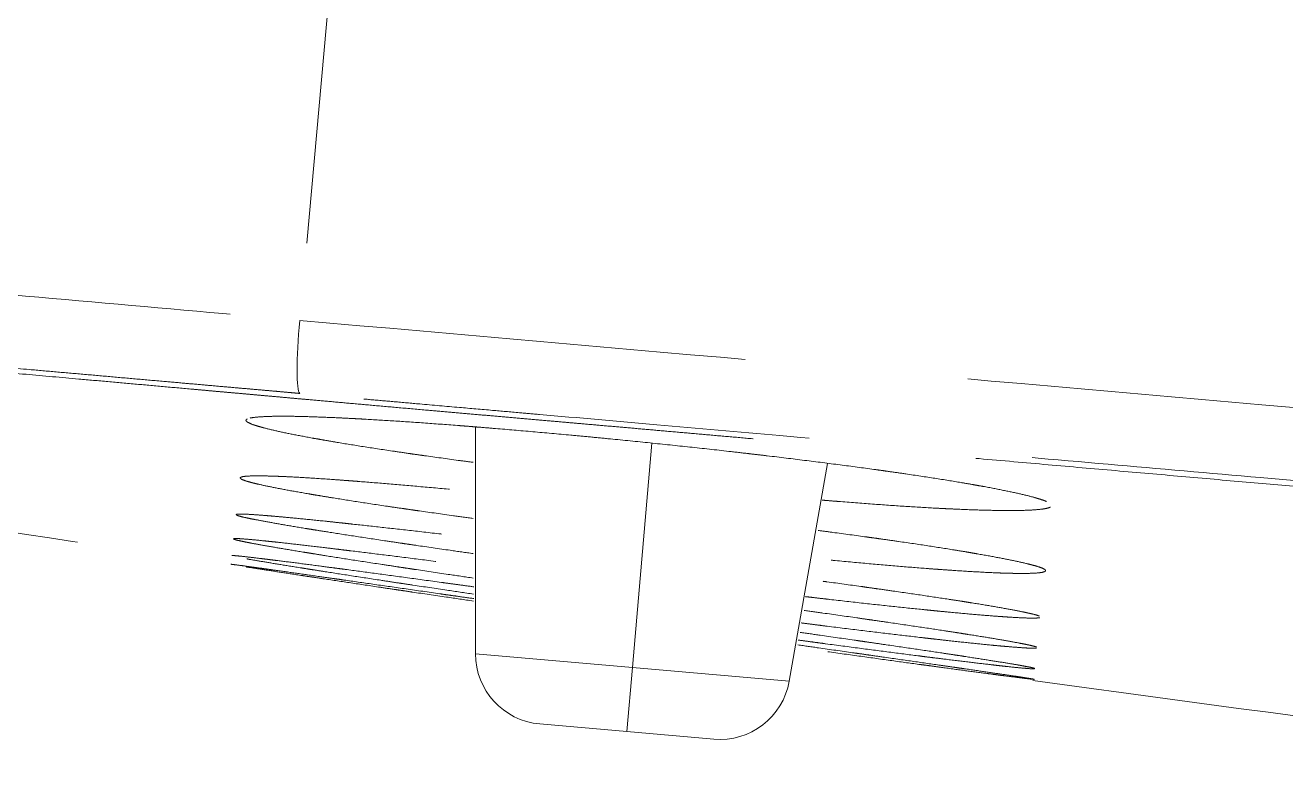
# Model space of a CAD drawing. Header units: millimetres. Extents: x 2433 to 4809, y -10272 to -6912.
# Drawn here: x 3911.95 to 3929.85, y -8256.52 to -8245.92 of the extents above; entities that cross this region are included whole.
import ezdxf

# ---------------------------------------------------------------- set-up
doc = ezdxf.new("R2010")
doc.units = ezdxf.units.MM
doc.linetypes.add('HIDDEN', pattern=[9.525, 6.35, -3.175])
doc.linetypes.add('HIDDEN2', pattern=[4.7625, 3.175, -1.5875])
doc.layers.add('HIDDEN', color=252, linetype='HIDDEN2', lineweight=13)

msp = doc.modelspace()

# ---------------------------------------------------------------- linework, layer by layer
at = {"layer": 'HIDDEN', "linetype": 'HIDDEN', "lineweight": 18, "extrusion": (-1, -2.22045e-16, 0)}
for p, q in [((3916.525, -8242.691), (3915.85, -8250.112)), ((3918.346, -8251.626), (3918.346, -8254.845)), ((3920.574, -8255.04), (3920.852, -8251.854)), ((3922.801, -8255.235), (3923.346, -8252.145)), ((3920.574, -8255.04), (3918.346, -8254.845)), ((3920.494, -8255.95), (3920.574, -8255.04)), ((3920.574, -8255.04), (3922.801, -8255.235)), ((3920.494, -8255.95), (3919.259, -8255.841)), ((3920.494, -8255.95), (3921.729, -8256.058))]:
    msp.add_line(p, q, dxfattribs=at)
at = {"layer": 'HIDDEN', "linetype": 'HIDDEN', "lineweight": 18}
for centre, start, end in [((3919.346, -8254.845), 180, 265), ((3921.817, -8255.061), 265, 350)]:
    msp.add_arc(centre, 1, start, end, dxfattribs=at)
msp.add_ellipse((3915.945, -8250.156), major_axis=(-0.088, -0.996), ratio=0.097981, start_param=4.677582, end_param=6.219671, dxfattribs=at)
for points, knots in [([(4026.015, -8248.854), (4025.937, -8248.846), (4025.781, -8248.83), (4025.547, -8248.806), (4025.315, -8248.783), (4025.084, -8248.759), (4024.854, -8248.736), (4024.625, -8248.713), (4024.398, -8248.69), (4024.172, -8248.668), (4023.947, -8248.645), (4023.723, -8248.623), (4023.5, -8248.601), (4023.279, -8248.579), (4023.059, -8248.557), (4022.84, -8248.536), (4022.6, -8248.512), (4022.34, -8248.487), (4022.061, -8248.46), (4021.785, -8248.433), (4021.513, -8248.407), (4021.245, -8248.382), (4020.98, -8248.357), (4020.719, -8248.332), (4020.461, -8248.308), (4020.208, -8248.285), (4019.957, -8248.262), (4019.711, -8248.239), (4019.468, -8248.217), (4019.236, -8248.196), (4019.011, -8248.176), (4018.788, -8248.156), (4018.556, -8248.135), (4018.313, -8248.114), (4018.061, -8248.092), (4017.799, -8248.069), (4017.551, -8248.047), (4017.319, -8248.027), (4017.106, -8248.008), (4016.894, -8247.99), (4016.682, -8247.971), (4016.47, -8247.953), (4016.259, -8247.934), (4016.047, -8247.916), (4015.877, -8247.901), (4015.747, -8247.89), (4015.655, -8247.882), (4015.557, -8247.874), (4015.454, -8247.865), (4015.346, -8247.855), (4015.232, -8247.845), (4015.114, -8247.835), (4014.99, -8247.824), (4014.861, -8247.813), (4014.727, -8247.801), (4014.587, -8247.789), (4014.443, -8247.776), (4014.293, -8247.763), (4014.048, -8247.741), (4013.712, -8247.712), (4013.286, -8247.674), (4012.863, -8247.637), (4012.115, -8247.57), (4011.046, -8247.476), (4009.664, -8247.352), (4008.305, -8247.231), (4006.968, -8247.111), (4005.78, -8247.004), (4004.737, -8246.91), (4003.839, -8246.829), (4002.96, -8246.749), (4002.1, -8246.672), (4001.259, -8246.596), (4000.438, -8246.522), (3999.635, -8246.45), (3998.61, -8246.357), (3997.378, -8246.246), (3995.953, -8246.117), (3994.591, -8245.995), (3993.293, -8245.877), (3992.024, -8245.763), (3990.782, -8245.651), (3989.564, -8245.541), (3988.401, -8245.436), (3987.294, -8245.336), (3986.241, -8245.241), (3985.255, -8245.152), (3984.33, -8245.068), (3983.461, -8244.99), (3982.627, -8244.914), (3981.682, -8244.829), (3980.636, -8244.735), (3979.5, -8244.633), (3978.563, -8244.548), (3977.807, -8244.481), (3977.217, -8244.428), (3976.643, -8244.376), (3976.085, -8244.327), (3975.539, -8244.278), (3974.892, -8244.22), (3974.146, -8244.154), (3973.293, -8244.079), (3972.444, -8244.004), (3971.593, -8243.93), (3970.742, -8243.855), (3969.988, -8243.79), (3969.327, -8243.732), (3968.759, -8243.683), (3968.018, -8243.619), (3967.088, -8243.539), (3965.952, -8243.442), (3964.964, -8243.358), (3964.134, -8243.287), (3963.477, -8243.231), (3962.796, -8243.173), (3962.089, -8243.113), (3961.066, -8243.027), (3959.686, -8242.91), (3958.302, -8242.793), (3957.204, -8242.699), (3956.429, -8242.634), (3955.624, -8242.566), (3954.787, -8242.495), (3953.92, -8242.421), (3953.022, -8242.345), (3952.092, -8242.267), (3951.05, -8242.178), (3949.885, -8242.08), (3948.586, -8241.97), (3947.223, -8241.854), (3945.797, -8241.733), (3944.407, -8241.615), (3943.054, -8241.501), (3941.745, -8241.39), (3940.383, -8241.274), (3938.969, -8241.154), (3937.813, -8241.056), (3936.929, -8240.981), (3936.333, -8240.93), (3935.731, -8240.879), (3935.124, -8240.827), (3934.511, -8240.775), (3933.892, -8240.722), (3933.268, -8240.669), (3932.639, -8240.615), (3932.005, -8240.56), (3931.365, -8240.505), (3930.663, -8240.445), (3929.895, -8240.378), (3929.056, -8240.305), (3928.199, -8240.231), (3927.506, -8240.17), (3926.984, -8240.125), (3926.641, -8240.095), (3926.302, -8240.065), (3925.967, -8240.035), (3925.694, -8240.011), (3925.483, -8239.993), (3925.334, -8239.979), (3925.191, -8239.967), (3925.052, -8239.955), (3924.918, -8239.943), (3924.789, -8239.932), (3924.666, -8239.921), (3924.547, -8239.91), (3924.434, -8239.9), (3924.325, -8239.891), (3924.222, -8239.882), (3924.124, -8239.874), (3924.031, -8239.866), (3923.91, -8239.855), (3923.761, -8239.842), (3923.579, -8239.827), (3923.395, -8239.811), (3923.209, -8239.796), (3923.02, -8239.78), (3922.828, -8239.765), (3922.635, -8239.749), (3922.439, -8239.733), (3922.266, -8239.72), (3922.117, -8239.708), (3921.993, -8239.698), (3921.872, -8239.688), (3921.751, -8239.679), (3921.633, -8239.67), (3921.516, -8239.66), (3921.401, -8239.651), (3921.288, -8239.643), (3921.176, -8239.634), (3921.066, -8239.625), (3920.957, -8239.617), (3920.851, -8239.608), (3920.746, -8239.6), (3920.642, -8239.592), (3920.448, -8239.577), (3920.162, -8239.555), (3919.784, -8239.526), (3919.406, -8239.497), (3919.028, -8239.468), (3918.65, -8239.44), (3918.273, -8239.412), (3917.895, -8239.384), (3917.517, -8239.356), (3917.266, -8239.337), (3917.14, -8239.328)], [0, 0, 0, 0, 0.002163, 0.004315, 0.006455, 0.008584, 0.010701, 0.012807, 0.014901, 0.016983, 0.019054, 0.021114, 0.023162, 0.025199, 0.027224, 0.029237, 0.031239, 0.033842, 0.036411, 0.038947, 0.041449, 0.043918, 0.046353, 0.048756, 0.051125, 0.053461, 0.055764, 0.058034, 0.060272, 0.062477, 0.064437, 0.066489, 0.068631, 0.070864, 0.073187, 0.0756, 0.078103, 0.080063, 0.082021, 0.083977, 0.085932, 0.087885, 0.089837, 0.091787, 0.093735, 0.09454, 0.095393, 0.096294, 0.097243, 0.09824, 0.099285, 0.100378, 0.101519, 0.102708, 0.103944, 0.105227, 0.106558, 0.107936, 0.109362, 0.113317, 0.117239, 0.121128, 0.124984, 0.137905, 0.15062, 0.163121, 0.175403, 0.187458, 0.195883, 0.204134, 0.212208, 0.220107, 0.227829, 0.235374, 0.242743, 0.249935, 0.263598, 0.27668, 0.289178, 0.301094, 0.31243, 0.324112, 0.335287, 0.345955, 0.356116, 0.365774, 0.374937, 0.383246, 0.391223, 0.398869, 0.406191, 0.417235, 0.427641, 0.437446, 0.443025, 0.448435, 0.453691, 0.458808, 0.463805, 0.468701, 0.476608, 0.484329, 0.492175, 0.499956, 0.507736, 0.515584, 0.520716, 0.525912, 0.531211, 0.541104, 0.551477, 0.562467, 0.568279, 0.574302, 0.580545, 0.587016, 0.593721, 0.608689, 0.624975, 0.631801, 0.638904, 0.646289, 0.653957, 0.66191, 0.67015, 0.678675, 0.687484, 0.698822, 0.71074, 0.723241, 0.736326, 0.749993, 0.761535, 0.773556, 0.786058, 0.79904, 0.812502, 0.817923, 0.823398, 0.828926, 0.834507, 0.840139, 0.845823, 0.851558, 0.857344, 0.863179, 0.869063, 0.874996, 0.882558, 0.890287, 0.898183, 0.906246, 0.909445, 0.912609, 0.915735, 0.918824, 0.921875, 0.923296, 0.92467, 0.925997, 0.927278, 0.928512, 0.929699, 0.930839, 0.931933, 0.932979, 0.933979, 0.934931, 0.935836, 0.936694, 0.937505, 0.939157, 0.94083, 0.942523, 0.944238, 0.945973, 0.94773, 0.949508, 0.951308, 0.953129, 0.954277, 0.955409, 0.956527, 0.957629, 0.958717, 0.959789, 0.960846, 0.961888, 0.962914, 0.963926, 0.964922, 0.965903, 0.966868, 0.967818, 0.968753, 0.972226, 0.975699, 0.979172, 0.982644, 0.986117, 0.989588, 0.99306, 0.99653, 1, 1, 1, 1]), ([(3971.274, -8247.432), (3966.704, -8247.032), (3962.134, -8246.638), (3952.997, -8245.847), (3948.43, -8245.451), (3939.302, -8244.661), (3934.741, -8244.265), (3927.905, -8243.673), (3925.628, -8243.476), (3922.213, -8243.18), (3921.075, -8243.081), (3918.8, -8242.884), (3917.663, -8242.785), (3916.525, -8242.691)], [0, 0, 0, 0, 0.25, 0.25, 0.5, 0.5, 0.75, 0.75, 0.875, 0.875, 0.9375, 0.9375, 1, 1, 1, 1]), ([(3880.071, -8246.998), (3880.161, -8247.004), (3880.434, -8247.025), (3881.124, -8247.082), (3882.099, -8247.163), (3882.943, -8247.235), (3883.886, -8247.316), (3884.407, -8247.36), (3885.545, -8247.458), (3886.78, -8247.565), (3888.207, -8247.689), (3889.346, -8247.788), (3889.738, -8247.822), (3890.342, -8247.874), (3890.649, -8247.901), (3891.014, -8247.933), (3891.198, -8247.949), (3891.291, -8247.957), (3891.337, -8247.961), (3891.361, -8247.963), (3891.372, -8247.964), (3891.378, -8247.964), (3891.381, -8247.965), (3891.383, -8247.965), (3891.383, -8247.965), (3891.384, -8247.965), (3891.384, -8247.965), (3892.322, -8248.046), (3893.291, -8248.131), (3895.275, -8248.304), (3896.29, -8248.393), (3898.346, -8248.572), (3899.387, -8248.664), (3900.959, -8248.801), (3901.485, -8248.847), (3902.537, -8248.94), (3903.064, -8248.986), (3904.644, -8249.125), (3905.697, -8249.217), (3907.79, -8249.401), (3908.829, -8249.493), (3910.885, -8249.674), (3911.901, -8249.763), (3913.901, -8249.94), (3914.886, -8250.027), (3915.85, -8250.112)], [0, 0, 0, 0, 0.0625, 0.125, 0.1875, 0.25, 0.25, 0.3125, 0.3125, 0.375, 0.4375, 0.4375, 0.46875, 0.46875, 0.484375, 0.492188, 0.496094, 0.498047, 0.499023, 0.499512, 0.499756, 0.499878, 0.499939, 0.499969, 0.499985, 0.499985, 0.5, 0.5, 0.5625, 0.5625, 0.625, 0.625, 0.6875, 0.6875, 0.71875, 0.71875, 0.75, 0.75, 0.8125, 0.8125, 0.875, 0.875, 0.9375, 0.9375, 1, 1, 1, 1]), ([(3915.851, -8251.149), (3915.822, -8251.147), (3915.756, -8251.141), (3915.646, -8251.131), (3915.511, -8251.119), (3915.354, -8251.105), (3915.172, -8251.089), (3914.967, -8251.071), (3914.738, -8251.051), (3914.486, -8251.029), (3914.211, -8251.004), (3913.892, -8250.976), (3913.537, -8250.945), (3913.155, -8250.911), (3912.773, -8250.877), (3912.392, -8250.844), (3911.918, -8250.802), (3911.342, -8250.751), (3910.654, -8250.69), (3909.937, -8250.627), (3908.732, -8250.521), (3907.058, -8250.374), (3904.955, -8250.189), (3903.126, -8250.028), (3901.524, -8249.888), (3900.101, -8249.763), (3898.603, -8249.632), (3896.926, -8249.486), (3895.184, -8249.334), (3893.48, -8249.185), (3891.703, -8249.03), (3889.723, -8248.858), (3888.083, -8248.716), (3886.949, -8248.618), (3886.357, -8248.566), (3885.874, -8248.525), (3885.454, -8248.488), (3885.059, -8248.454), (3884.68, -8248.422), (3884.209, -8248.381), (3883.66, -8248.334), (3883.062, -8248.284), (3882.515, -8248.237), (3882.17, -8248.209), (3881.979, -8248.193), (3881.916, -8248.187), (3881.854, -8248.182), (3881.795, -8248.177), (3881.738, -8248.173), (3881.682, -8248.168), (3881.628, -8248.164), (3881.577, -8248.159), (3881.527, -8248.155), (3881.478, -8248.151), (3881.432, -8248.148), (3881.387, -8248.144), (3881.344, -8248.141), (3881.303, -8248.137), (3881.263, -8248.134), (3881.225, -8248.131), (3881.189, -8248.128), (3881.155, -8248.125), (3881.122, -8248.123), (3881.09, -8248.12), (3881.06, -8248.118), (3881.032, -8248.116), (3881.005, -8248.114), (3880.98, -8248.112), (3880.956, -8248.11), (3880.934, -8248.109), (3880.913, -8248.107), (3880.9, -8248.106), (3880.894, -8248.106)], [0, 0, 0, 0, 0.001614, 0.00367, 0.006167, 0.009107, 0.012488, 0.016311, 0.020577, 0.025284, 0.030434, 0.036027, 0.043191, 0.05036, 0.057533, 0.06471, 0.071892, 0.084353, 0.097416, 0.11108, 0.125346, 0.166756, 0.208317, 0.250031, 0.277722, 0.307818, 0.340322, 0.375231, 0.420225, 0.461811, 0.499995, 0.557019, 0.625101, 0.649907, 0.670653, 0.68734, 0.703009, 0.71867, 0.734324, 0.749969, 0.779854, 0.810657, 0.84238, 0.875027, 0.879814, 0.884576, 0.889315, 0.89403, 0.898721, 0.903388, 0.908032, 0.912651, 0.917246, 0.921817, 0.926364, 0.930888, 0.935387, 0.939862, 0.944313, 0.948741, 0.953144, 0.957523, 0.961879, 0.96621, 0.970518, 0.974801, 0.979061, 0.983297, 0.987508, 0.991696, 0.99586, 1, 1, 1, 1]), ([(3882.106, -8248.309), (3882.109, -8248.309), (3882.115, -8248.309), (3882.123, -8248.309), (3882.133, -8248.31), (3882.142, -8248.31), (3882.152, -8248.311), (3882.161, -8248.311), (3882.172, -8248.312), (3882.182, -8248.313), (3882.193, -8248.313), (3882.204, -8248.314), (3882.215, -8248.314), (3882.226, -8248.315), (3882.238, -8248.316), (3882.25, -8248.317), (3882.262, -8248.317), (3882.275, -8248.318), (3882.288, -8248.319), (3882.301, -8248.32), (3882.314, -8248.321), (3882.328, -8248.321), (3882.342, -8248.322), (3882.356, -8248.323), (3882.37, -8248.324), (3882.385, -8248.325), (3882.4, -8248.326), (3882.415, -8248.327), (3882.43, -8248.328), (3882.446, -8248.329), (3882.462, -8248.33), (3882.478, -8248.332), (3882.495, -8248.333), (3882.511, -8248.334), (3882.528, -8248.335), (3882.545, -8248.336), (3882.563, -8248.337), (3882.581, -8248.339), (3882.599, -8248.34), (3882.617, -8248.341), (3882.635, -8248.343), (3882.654, -8248.344), (3882.673, -8248.345), (3882.692, -8248.347), (3882.712, -8248.348), (3882.732, -8248.35), (3882.752, -8248.351), (3882.772, -8248.353), (3882.792, -8248.354), (3882.813, -8248.356), (3882.834, -8248.357), (3882.855, -8248.359), (3882.877, -8248.36), (3882.899, -8248.362), (3882.921, -8248.364), (3882.943, -8248.365), (3882.966, -8248.367), (3882.988, -8248.369), (3883.011, -8248.371), (3883.035, -8248.372), (3883.058, -8248.374), (3883.082, -8248.376), (3883.106, -8248.378), (3883.13, -8248.38), (3883.155, -8248.382), (3883.179, -8248.383), (3883.204, -8248.385), (3883.229, -8248.387), (3883.255, -8248.389), (3883.281, -8248.391), (3883.307, -8248.393), (3883.333, -8248.395), (3883.359, -8248.397), (3883.386, -8248.4), (3883.413, -8248.402), (3883.44, -8248.404), (3883.467, -8248.406), (3883.495, -8248.408), (3883.523, -8248.41), (3883.551, -8248.413), (3883.579, -8248.415), (3883.608, -8248.417), (3883.637, -8248.419), (3883.666, -8248.422), (3883.695, -8248.424), (3883.725, -8248.426), (3883.755, -8248.429), (3883.785, -8248.431), (3883.815, -8248.434), (3883.846, -8248.436), (3883.876, -8248.438), (3883.907, -8248.441), (3883.939, -8248.443), (3883.97, -8248.446), (3884.002, -8248.449), (3884.034, -8248.451), (3884.066, -8248.454), (3884.098, -8248.456), (3884.131, -8248.459), (3884.164, -8248.462), (3884.197, -8248.464), (3884.23, -8248.467), (3884.264, -8248.47), (3884.298, -8248.473), (3884.332, -8248.475), (3884.366, -8248.478), (3884.4, -8248.481), (3884.435, -8248.484), (3884.47, -8248.487), (3884.505, -8248.489), (3884.541, -8248.492), (3884.576, -8248.495), (3884.612, -8248.498), (3884.649, -8248.501), (3884.685, -8248.504), (3884.721, -8248.507), (3884.758, -8248.51), (3884.795, -8248.513), (3884.833, -8248.516), (3884.87, -8248.519), (3884.908, -8248.523), (3884.946, -8248.526), (3884.984, -8248.529), (3885.022, -8248.532), (3885.061, -8248.535), (3885.1, -8248.538), (3885.139, -8248.542), (3885.178, -8248.545), (3885.218, -8248.548), (3885.258, -8248.551), (3885.298, -8248.555), (3885.338, -8248.558), (3885.378, -8248.562), (3885.574, -8248.578), (3885.946, -8248.609), (3886.53, -8248.658), (3887.175, -8248.713), (3887.884, -8248.773), (3888.554, -8248.83), (3889.153, -8248.881), (3889.649, -8248.924), (3890.137, -8248.965), (3890.807, -8249.023), (3891.686, -8249.099), (3892.802, -8249.195), (3893.964, -8249.296), (3895.178, -8249.401), (3896.455, -8249.512), (3897.797, -8249.629), (3899.157, -8249.748), (3900.551, -8249.87), (3901.959, -8249.994), (3903.93, -8250.167), (3906.438, -8250.388), (3908.79, -8250.596), (3910.366, -8250.736), (3911.174, -8250.808), (3911.953, -8250.877), (3912.602, -8250.935), (3913.126, -8250.982), (3913.532, -8251.018), (3913.933, -8251.054), (3914.245, -8251.082), (3914.472, -8251.102), (3914.618, -8251.116), (3914.769, -8251.129), (3914.925, -8251.143), (3915.086, -8251.157), (3915.252, -8251.172), (3915.423, -8251.188), (3915.598, -8251.203), (3915.779, -8251.22), (3915.901, -8251.231), (3915.963, -8251.236)], [0, 0, 0, 0, 0.001925, 0.00385, 0.005774, 0.007698, 0.009621, 0.011544, 0.013466, 0.015387, 0.017309, 0.019229, 0.021149, 0.023069, 0.024988, 0.026907, 0.028825, 0.030743, 0.03266, 0.034576, 0.036493, 0.038408, 0.040324, 0.042238, 0.044152, 0.046066, 0.047979, 0.049892, 0.051804, 0.053716, 0.055628, 0.057538, 0.059449, 0.061359, 0.063268, 0.065177, 0.067085, 0.068993, 0.070901, 0.072808, 0.074714, 0.07662, 0.078526, 0.080431, 0.082336, 0.08424, 0.086144, 0.088047, 0.08995, 0.091852, 0.093754, 0.095655, 0.097556, 0.099456, 0.101356, 0.103256, 0.105155, 0.107053, 0.108951, 0.110849, 0.112746, 0.114642, 0.116539, 0.118434, 0.12033, 0.122224, 0.124119, 0.126013, 0.127906, 0.129799, 0.131691, 0.133583, 0.135475, 0.137366, 0.139257, 0.141147, 0.143037, 0.144926, 0.146815, 0.148703, 0.150591, 0.152479, 0.154366, 0.156252, 0.158139, 0.160024, 0.16191, 0.163794, 0.165679, 0.167563, 0.169446, 0.171329, 0.173212, 0.175094, 0.176976, 0.178858, 0.180739, 0.182619, 0.184499, 0.186379, 0.188258, 0.190137, 0.192015, 0.193893, 0.195771, 0.197648, 0.199525, 0.201401, 0.203277, 0.205152, 0.207027, 0.208902, 0.210776, 0.21265, 0.214523, 0.216396, 0.218269, 0.220141, 0.222013, 0.223884, 0.225755, 0.227625, 0.229496, 0.231365, 0.233235, 0.235104, 0.236972, 0.23884, 0.240708, 0.242575, 0.244442, 0.246309, 0.248175, 0.250041, 0.273303, 0.297453, 0.322491, 0.34842, 0.375242, 0.391867, 0.407779, 0.422977, 0.437462, 0.468812, 0.500015, 0.530634, 0.561693, 0.593196, 0.625148, 0.657591, 0.687383, 0.719116, 0.750008, 0.813906, 0.875033, 0.891533, 0.907411, 0.922664, 0.937294, 0.945305, 0.953187, 0.960939, 0.968561, 0.97128, 0.974094, 0.977002, 0.980005, 0.983101, 0.986293, 0.989578, 0.992958, 0.996432, 1, 1, 1, 1]), ([(3915.85, -8250.112), (3918.125, -8250.314), (3920.401, -8250.512), (3924.956, -8250.911), (3927.234, -8251.11), (3934.071, -8251.71), (3938.633, -8252.11), (3952.332, -8253.311), (3961.475, -8254.113), (3970.619, -8254.913)], [0, 0, 0, 0, 0.125, 0.125, 0.25, 0.25, 0.5, 0.5, 1, 1, 1, 1]), ([(3970.53, -8255.942), (3970.513, -8255.94), (3970.479, -8255.937), (3970.429, -8255.933), (3970.379, -8255.929), (3970.329, -8255.924), (3970.279, -8255.92), (3970.229, -8255.915), (3970.178, -8255.911), (3970.126, -8255.906), (3970.073, -8255.902), (3970.018, -8255.897), (3969.962, -8255.892), (3969.904, -8255.887), (3969.84, -8255.881), (3969.77, -8255.875), (3969.692, -8255.868), (3969.611, -8255.861), (3969.526, -8255.854), (3969.437, -8255.846), (3969.344, -8255.838), (3969.247, -8255.829), (3969.146, -8255.821), (3969.04, -8255.811), (3968.931, -8255.802), (3968.767, -8255.787), (3968.537, -8255.767), (3968.232, -8255.741), (3967.89, -8255.711), (3967.511, -8255.677), (3967.164, -8255.647), (3966.858, -8255.62), (3966.599, -8255.597), (3966.322, -8255.573), (3966.028, -8255.547), (3965.717, -8255.52), (3965.331, -8255.486), (3964.858, -8255.445), (3964.288, -8255.395), (3963.558, -8255.331), (3962.639, -8255.25), (3961.498, -8255.15), (3960.344, -8255.049), (3959.19, -8254.948), (3958.049, -8254.848), (3956.592, -8254.72), (3954.756, -8254.559), (3952.474, -8254.359), (3950.345, -8254.173), (3948.426, -8254.004), (3946.776, -8253.86), (3945.006, -8253.705), (3942.466, -8253.482), (3938.999, -8253.178), (3934.443, -8252.779), (3930.488, -8252.432), (3927.293, -8252.152), (3925.018, -8251.953), (3922.881, -8251.766), (3920.948, -8251.596), (3919.716, -8251.488), (3918.939, -8251.42), (3918.559, -8251.387), (3918.087, -8251.346), (3917.622, -8251.305), (3917.203, -8251.268), (3916.873, -8251.239), (3916.574, -8251.213), (3916.305, -8251.189), (3916.068, -8251.168), (3915.92, -8251.155), (3915.851, -8251.149)], [0, 0, 0, 0, 0.00093, 0.001846, 0.002755, 0.003662, 0.004571, 0.005489, 0.006419, 0.007367, 0.008336, 0.00933, 0.010354, 0.01141, 0.012501, 0.01386, 0.015278, 0.016761, 0.018312, 0.019934, 0.02163, 0.023401, 0.025249, 0.027174, 0.029176, 0.031253, 0.03616, 0.041729, 0.047976, 0.054905, 0.062506, 0.066938, 0.071679, 0.076731, 0.082096, 0.087772, 0.093759, 0.103254, 0.113671, 0.125011, 0.143197, 0.164032, 0.187516, 0.206429, 0.227264, 0.25002, 0.286248, 0.327918, 0.375029, 0.402973, 0.433122, 0.465478, 0.500039, 0.572373, 0.6557, 0.750021, 0.78956, 0.83122, 0.875001, 0.907035, 0.937497, 0.942783, 0.949752, 0.958407, 0.968747, 0.975374, 0.981433, 0.986926, 0.991851, 0.996209, 1, 1, 1, 1]), ([(3915.963, -8251.236), (3916.057, -8251.245), (3916.253, -8251.262), (3916.563, -8251.29), (3916.903, -8251.32), (3917.273, -8251.353), (3917.624, -8251.384), (3917.947, -8251.412), (3918.23, -8251.437), (3918.514, -8251.462), (3918.797, -8251.487), (3919.08, -8251.512), (3919.346, -8251.535), (3919.6, -8251.557), (3919.846, -8251.579), (3920.109, -8251.602), (3920.387, -8251.626), (3920.681, -8251.652), (3920.99, -8251.679), (3921.315, -8251.708), (3921.656, -8251.738), (3922.012, -8251.769), (3922.383, -8251.802), (3922.981, -8251.854), (3923.793, -8251.926), (3924.808, -8252.015), (3925.801, -8252.102), (3926.774, -8252.188), (3927.726, -8252.271), (3928.657, -8252.353), (3930.15, -8252.484), (3932.165, -8252.661), (3934.658, -8252.88), (3937.005, -8253.087), (3939.204, -8253.28), (3941.256, -8253.46), (3943.202, -8253.631), (3945.052, -8253.794), (3946.817, -8253.949), (3948.465, -8254.093), (3949.902, -8254.22), (3951.15, -8254.329), (3952.231, -8254.424), (3953.259, -8254.515), (3954.234, -8254.601), (3955.157, -8254.682), (3956.027, -8254.758), (3957.002, -8254.844), (3958.067, -8254.937), (3959.205, -8255.037), (3960.19, -8255.124), (3961.04, -8255.198), (3961.771, -8255.263), (3962.454, -8255.323), (3963.089, -8255.379), (3963.798, -8255.441), (3964.563, -8255.508), (3965.34, -8255.576), (3966.006, -8255.635), (3966.575, -8255.685), (3967.18, -8255.738), (3967.807, -8255.793), (3968.384, -8255.844), (3968.831, -8255.883), (3969.172, -8255.913), (3969.438, -8255.936), (3969.633, -8255.953), (3969.766, -8255.965), (3969.895, -8255.976), (3970.022, -8255.987), (3970.147, -8255.998), (3970.272, -8256.009), (3970.398, -8256.02), (3970.481, -8256.028), (3970.524, -8256.031)], [0, 0, 0, 0, 0.005151, 0.010852, 0.017103, 0.023903, 0.031252, 0.036466, 0.041678, 0.046888, 0.052095, 0.0573, 0.062502, 0.066749, 0.071284, 0.076106, 0.081216, 0.086613, 0.092297, 0.098266, 0.104522, 0.111063, 0.117889, 0.125, 0.144009, 0.162634, 0.180874, 0.198731, 0.216202, 0.23329, 0.249993, 0.298424, 0.344152, 0.387173, 0.427485, 0.465089, 0.499991, 0.53446, 0.566783, 0.596959, 0.624989, 0.645739, 0.665527, 0.68435, 0.702208, 0.719099, 0.735026, 0.749991, 0.772645, 0.793478, 0.812492, 0.826748, 0.840128, 0.852628, 0.864248, 0.874994, 0.891527, 0.906245, 0.91767, 0.928083, 0.937496, 0.950865, 0.962498, 0.969176, 0.9754, 0.981249, 0.983738, 0.986155, 0.988515, 0.990832, 0.993122, 0.995402, 0.997689, 1, 1, 1, 1]), ([(3918.312, -8252.127), (3918.241, -8252.118), (3918.171, -8252.109), (3917.938, -8252.077), (3917.777, -8252.055), (3917.582, -8252.028), (3917.543, -8252.022), (3917.466, -8252.011), (3917.428, -8252.006), (3917.314, -8251.989), (3917.24, -8251.978), (3917.023, -8251.946), (3916.885, -8251.925), (3916.623, -8251.884), (3916.498, -8251.864), (3916.322, -8251.834), (3916.265, -8251.824), (3916.182, -8251.81), (3916.154, -8251.805), (3916.1, -8251.795), (3916.074, -8251.791), (3915.944, -8251.767), (3915.849, -8251.749), (3915.675, -8251.715), (3915.595, -8251.698), (3915.453, -8251.666), (3915.39, -8251.651), (3915.322, -8251.633), (3915.309, -8251.629), (3915.284, -8251.622), (3915.272, -8251.619), (3915.237, -8251.609), (3915.217, -8251.602), (3915.162, -8251.583), (3915.134, -8251.571), (3915.097, -8251.55), (3915.088, -8251.54), (3915.088, -8251.527), (3915.09, -8251.522), (3915.098, -8251.516), (3915.101, -8251.515), (3915.105, -8251.512), (3915.105, -8251.512), (3915.106, -8251.512)], [0, 0, 0, 0, 0.034548, 0.034548, 0.116512, 0.116512, 0.137002, 0.137002, 0.157493, 0.157493, 0.198475, 0.198475, 0.280439, 0.280439, 0.362403, 0.362403, 0.403385, 0.403385, 0.423876, 0.423876, 0.444367, 0.444367, 0.52633, 0.52633, 0.608294, 0.608294, 0.690258, 0.690258, 0.710749, 0.710749, 0.73124, 0.73124, 0.772222, 0.772222, 0.854186, 0.854186, 0.936149, 0.936149, 0.977131, 0.977131, 0.997622, 0.997622, 1, 1, 1, 1]), ([(3915.145, -8251.499), (3915.161, -8251.496), (3915.18, -8251.493), (3915.239, -8251.485), (3915.285, -8251.482), (3915.395, -8251.476), (3915.458, -8251.474), (3915.549, -8251.474), (3915.568, -8251.474), (3915.606, -8251.473), (3915.665, -8251.474), (3915.728, -8251.474), (3915.86, -8251.476), (3915.956, -8251.479), (3916.163, -8251.486), (3916.273, -8251.49), (3916.451, -8251.498), (3916.513, -8251.501), (3916.608, -8251.506), (3916.64, -8251.508), (3916.705, -8251.511), (3916.87, -8251.52), (3917.044, -8251.531), (3917.333, -8251.549), (3917.633, -8251.57), (3917.956, -8251.594), (3918.164, -8251.61), (3918.206, -8251.613), (3918.29, -8251.62), (3918.417, -8251.63), (3918.546, -8251.641), (3918.805, -8251.662), (3918.981, -8251.677), (3919.338, -8251.709), (3919.519, -8251.725), (3919.795, -8251.751), (3919.888, -8251.759), (3920.075, -8251.777), (3920.168, -8251.786), (3920.45, -8251.814), (3920.638, -8251.832), (3920.827, -8251.852)], [0, 0, 0, 0, 0.040504, 0.040504, 0.10904, 0.10904, 0.177575, 0.177575, 0.194709, 0.194709, 0.211843, 0.246111, 0.246111, 0.314646, 0.314646, 0.383181, 0.383181, 0.417449, 0.417449, 0.434583, 0.434583, 0.451717, 0.520252, 0.520252, 0.588788, 0.657323, 0.657323, 0.674457, 0.674457, 0.691591, 0.725858, 0.725858, 0.794394, 0.794394, 0.862929, 0.862929, 0.897197, 0.897197, 0.931465, 0.931465, 1, 1, 1, 1]), ([(3920.827, -8251.852), (3921.016, -8251.871), (3921.204, -8251.891), (3921.576, -8251.931), (3921.761, -8251.951), (3922.035, -8251.982), (3922.127, -8251.993), (3922.263, -8252.009), (3922.309, -8252.014), (3922.399, -8252.024), (3922.445, -8252.03), (3922.67, -8252.056), (3922.846, -8252.078), (3923.191, -8252.121), (3923.359, -8252.142), (3923.687, -8252.185), (3923.848, -8252.206), (3924.043, -8252.233), (3924.082, -8252.239), (3924.159, -8252.249), (3924.197, -8252.255), (3924.31, -8252.271), (3924.384, -8252.281), (3924.601, -8252.313), (3924.739, -8252.334), (3925, -8252.375), (3925.125, -8252.395), (3925.301, -8252.425), (3925.358, -8252.434), (3925.441, -8252.449), (3925.468, -8252.454), (3925.522, -8252.464), (3925.548, -8252.468), (3925.678, -8252.492), (3925.773, -8252.511), (3925.947, -8252.546), (3926.026, -8252.563), (3926.168, -8252.596), (3926.231, -8252.612), (3926.299, -8252.631), (3926.312, -8252.635), (3926.337, -8252.643), (3926.373, -8252.654), (3926.404, -8252.664), (3926.434, -8252.675), (3926.445, -8252.68), (3926.455, -8252.684)], [0, 0, 0, 0, 0.069776, 0.069776, 0.139553, 0.139553, 0.174441, 0.174441, 0.191885, 0.191885, 0.209329, 0.209329, 0.279105, 0.279105, 0.348882, 0.348882, 0.418658, 0.418658, 0.436102, 0.436102, 0.453546, 0.453546, 0.488434, 0.488434, 0.558211, 0.558211, 0.627987, 0.627987, 0.662875, 0.662875, 0.680319, 0.680319, 0.697763, 0.697763, 0.76754, 0.76754, 0.837316, 0.837316, 0.907093, 0.907093, 0.924537, 0.924537, 0.941981, 0.976869, 0.976869, 1, 1, 1, 1]), ([(3906.422, -8252.283), (3907.509, -8252.456), (3910.338, -8252.902), (3913.168, -8253.335), (3914.911, -8253.596)], [0, 0, 0, 0, 0.384475, 1, 1, 1, 1]), ([(3918.314, -8252.924), (3918.219, -8252.911), (3918.125, -8252.898), (3917.868, -8252.862), (3917.707, -8252.84), (3917.512, -8252.812), (3917.473, -8252.807), (3917.396, -8252.795), (3917.358, -8252.79), (3917.244, -8252.773), (3917.17, -8252.763), (3916.952, -8252.73), (3916.814, -8252.71), (3916.551, -8252.669), (3916.427, -8252.649), (3916.25, -8252.621), (3916.192, -8252.611), (3916.109, -8252.597), (3916.082, -8252.593), (3916.028, -8252.584), (3916.001, -8252.579), (3915.871, -8252.557), (3915.775, -8252.54), (3915.6, -8252.508), (3915.52, -8252.492), (3915.377, -8252.463), (3915.314, -8252.45), (3915.245, -8252.434), (3915.232, -8252.431), (3915.206, -8252.425), (3915.194, -8252.422), (3915.16, -8252.413), (3915.139, -8252.407), (3915.083, -8252.391), (3915.055, -8252.381), (3915.017, -8252.364), (3915.007, -8252.356), (3915.006, -8252.346), (3915.009, -8252.343), (3915.016, -8252.339), (3915.018, -8252.338), (3915.025, -8252.335), (3915.03, -8252.334), (3915.053, -8252.328), (3915.081, -8252.325), (3915.154, -8252.321), (3915.2, -8252.32), (3915.309, -8252.32), (3915.372, -8252.321), (3915.461, -8252.323), (3915.48, -8252.324), (3915.518, -8252.325), (3915.577, -8252.328), (3915.64, -8252.33), (3915.771, -8252.337), (3915.866, -8252.342), (3916.072, -8252.354), (3916.182, -8252.362), (3916.36, -8252.374), (3916.421, -8252.379), (3916.515, -8252.386), (3916.548, -8252.388), (3916.612, -8252.393), (3916.776, -8252.406), (3916.95, -8252.42), (3917.238, -8252.444), (3917.538, -8252.47), (3917.859, -8252.499), (3918.038, -8252.516), (3918.05, -8252.517), (3918.062, -8252.518)], [0, 0, 0, 0, 0.024852, 0.024852, 0.069033, 0.069033, 0.080079, 0.080079, 0.091124, 0.091124, 0.113215, 0.113215, 0.157396, 0.157396, 0.201577, 0.201577, 0.223668, 0.223668, 0.234713, 0.234713, 0.245759, 0.245759, 0.28994, 0.28994, 0.334121, 0.334121, 0.378303, 0.378303, 0.389348, 0.389348, 0.400393, 0.400393, 0.422484, 0.422484, 0.466665, 0.466665, 0.510847, 0.510847, 0.532937, 0.532937, 0.543983, 0.543983, 0.555028, 0.555028, 0.599209, 0.599209, 0.64339, 0.64339, 0.687572, 0.687572, 0.698617, 0.698617, 0.709662, 0.731753, 0.731753, 0.775934, 0.775934, 0.820116, 0.820116, 0.842206, 0.842206, 0.853252, 0.853252, 0.864297, 0.908478, 0.908478, 0.95266, 0.996841, 0.996841, 1, 1, 1, 1]), ([(3926.514, -8252.762), (3926.514, -8252.762), (3926.514, -8252.762), (3926.51, -8252.764), (3926.506, -8252.766), (3926.481, -8252.776), (3926.453, -8252.783), (3926.378, -8252.794), (3926.332, -8252.799), (3926.222, -8252.806), (3926.159, -8252.809), (3926.068, -8252.811), (3926.049, -8252.811), (3926.011, -8252.812), (3925.952, -8252.812), (3925.889, -8252.812), (3925.757, -8252.811), (3925.662, -8252.809), (3925.455, -8252.804), (3925.345, -8252.8), (3925.167, -8252.792), (3925.106, -8252.789), (3925.011, -8252.785), (3924.979, -8252.783), (3924.914, -8252.78), (3924.881, -8252.778), (3924.715, -8252.769), (3924.577, -8252.761), (3924.288, -8252.742), (3924.138, -8252.731), (3923.827, -8252.709), (3923.666, -8252.696), (3923.458, -8252.68), (3923.416, -8252.676), (3923.339, -8252.67), (3923.304, -8252.667), (3923.269, -8252.664)], [0, 0, 0, 0, 0.001306, 0.001306, 0.024625, 0.024625, 0.1179, 0.1179, 0.211175, 0.211175, 0.30445, 0.30445, 0.327768, 0.327768, 0.351087, 0.397724, 0.397724, 0.490999, 0.490999, 0.584274, 0.584274, 0.630911, 0.630911, 0.65423, 0.65423, 0.677549, 0.677549, 0.770824, 0.770824, 0.864099, 0.864099, 0.957373, 0.957373, 0.980692, 0.980692, 1, 1, 1, 1]), ([(3918.315, -8253.423), (3918.205, -8253.408), (3918.096, -8253.392), (3917.825, -8253.353), (3917.664, -8253.33), (3917.469, -8253.301), (3917.43, -8253.296), (3917.352, -8253.284), (3917.314, -8253.279), (3917.2, -8253.262), (3917.126, -8253.251), (3916.908, -8253.218), (3916.769, -8253.197), (3916.506, -8253.157), (3916.381, -8253.137), (3916.203, -8253.109), (3916.146, -8253.1), (3916.062, -8253.087), (3916.035, -8253.082), (3915.98, -8253.073), (3915.954, -8253.069), (3915.823, -8253.048), (3915.726, -8253.032), (3915.55, -8253.002), (3915.47, -8252.987), (3915.326, -8252.961), (3915.262, -8252.949), (3915.192, -8252.935), (3915.179, -8252.933), (3915.153, -8252.928), (3915.141, -8252.925), (3915.105, -8252.918), (3915.084, -8252.913), (3915.027, -8252.9), (3914.999, -8252.892), (3914.959, -8252.88), (3914.949, -8252.875), (3914.947, -8252.869), (3914.949, -8252.867), (3914.956, -8252.865), (3914.958, -8252.865), (3914.965, -8252.864), (3914.969, -8252.863), (3914.992, -8252.862), (3915.019, -8252.861), (3915.091, -8252.864), (3915.136, -8252.866), (3915.243, -8252.873), (3915.306, -8252.878), (3915.395, -8252.885), (3915.413, -8252.886), (3915.451, -8252.89), (3915.509, -8252.895), (3915.572, -8252.9), (3915.702, -8252.912), (3915.797, -8252.921), (3916.001, -8252.942), (3916.111, -8252.953), (3916.288, -8252.971), (3916.349, -8252.978), (3916.443, -8252.988), (3916.475, -8252.991), (3916.54, -8252.998), (3916.572, -8253.002), (3916.738, -8253.019), (3916.876, -8253.035), (3917.163, -8253.067), (3917.312, -8253.083), (3917.622, -8253.118), (3917.782, -8253.137), (3917.99, -8253.16), (3918.031, -8253.165), (3918.115, -8253.175), (3918.199, -8253.184), (3918.283, -8253.194), (3918.325, -8253.199)], [0, 0, 0, 0, 0.027762, 0.027762, 0.070505, 0.070505, 0.081191, 0.081191, 0.091877, 0.091877, 0.113248, 0.113248, 0.155992, 0.155992, 0.198735, 0.198735, 0.220106, 0.220106, 0.230792, 0.230792, 0.241478, 0.241478, 0.284221, 0.284221, 0.326965, 0.326965, 0.369708, 0.369708, 0.380394, 0.380394, 0.39108, 0.39108, 0.412451, 0.412451, 0.455194, 0.455194, 0.497938, 0.497938, 0.519309, 0.519309, 0.529995, 0.529995, 0.540681, 0.540681, 0.583424, 0.583424, 0.626167, 0.626167, 0.668911, 0.668911, 0.679597, 0.679597, 0.690282, 0.711654, 0.711654, 0.754397, 0.754397, 0.797141, 0.797141, 0.818512, 0.818512, 0.829198, 0.829198, 0.839884, 0.839884, 0.882627, 0.882627, 0.92537, 0.92537, 0.968114, 0.968114, 0.978799, 0.978799, 0.989485, 1, 1, 1, 1]), ([(3918.316, -8253.771), (3918.195, -8253.753), (3918.077, -8253.736), (3917.796, -8253.694), (3917.635, -8253.67), (3917.439, -8253.641), (3917.4, -8253.635), (3917.323, -8253.623), (3917.284, -8253.618), (3917.17, -8253.6), (3917.096, -8253.589), (3916.878, -8253.556), (3916.739, -8253.535), (3916.476, -8253.494), (3916.35, -8253.474), (3916.172, -8253.446), (3916.115, -8253.436), (3916.031, -8253.423), (3916.003, -8253.418), (3915.949, -8253.41), (3915.922, -8253.405), (3915.791, -8253.384), (3915.694, -8253.368), (3915.517, -8253.338), (3915.437, -8253.324), (3915.292, -8253.299), (3915.228, -8253.287), (3915.158, -8253.274), (3915.144, -8253.271), (3915.118, -8253.266), (3915.106, -8253.264), (3915.07, -8253.257), (3915.049, -8253.252), (3914.992, -8253.24), (3914.962, -8253.233), (3914.922, -8253.222), (3914.911, -8253.218), (3914.909, -8253.213), (3914.911, -8253.212), (3914.917, -8253.211), (3914.92, -8253.21), (3914.926, -8253.21), (3914.93, -8253.21), (3914.952, -8253.209), (3914.979, -8253.21), (3915.051, -8253.215), (3915.095, -8253.218), (3915.202, -8253.228), (3915.264, -8253.234), (3915.352, -8253.243), (3915.371, -8253.245), (3915.408, -8253.249), (3915.466, -8253.255), (3915.528, -8253.261), (3915.658, -8253.276), (3915.752, -8253.286), (3915.956, -8253.31), (3916.065, -8253.322), (3916.241, -8253.343), (3916.302, -8253.351), (3916.396, -8253.362), (3916.428, -8253.366), (3916.492, -8253.374), (3916.525, -8253.378), (3916.69, -8253.398), (3916.828, -8253.415), (3917.114, -8253.45), (3917.412, -8253.487), (3917.732, -8253.528), (3917.939, -8253.554), (3917.981, -8253.559), (3918.065, -8253.57), (3918.164, -8253.583), (3918.265, -8253.596), (3918.324, -8253.603)], [0, 0, 0, 0, 0.030103, 0.030103, 0.072561, 0.072561, 0.083176, 0.083176, 0.093791, 0.093791, 0.11502, 0.11502, 0.157478, 0.157478, 0.199936, 0.199936, 0.221166, 0.221166, 0.23178, 0.23178, 0.242395, 0.242395, 0.284853, 0.284853, 0.327311, 0.327311, 0.36977, 0.36977, 0.380384, 0.380384, 0.390999, 0.390999, 0.412228, 0.412228, 0.454686, 0.454686, 0.497145, 0.497145, 0.518374, 0.518374, 0.528988, 0.528988, 0.539603, 0.539603, 0.582061, 0.582061, 0.62452, 0.62452, 0.666978, 0.666978, 0.677593, 0.677593, 0.688207, 0.709436, 0.709436, 0.751895, 0.751895, 0.794353, 0.794353, 0.815582, 0.815582, 0.826197, 0.826197, 0.836811, 0.836811, 0.87927, 0.87927, 0.921728, 0.964186, 0.964186, 0.974801, 0.974801, 0.985416, 1, 1, 1, 1]), ([(3923.213, -8253.095), (3923.283, -8253.104), (3923.352, -8253.113), (3923.585, -8253.144), (3923.745, -8253.166), (3923.941, -8253.193), (3923.98, -8253.198), (3924.057, -8253.209), (3924.095, -8253.214), (3924.209, -8253.23), (3924.283, -8253.241), (3924.5, -8253.272), (3924.776, -8253.313), (3925.025, -8253.352), (3925.201, -8253.381), (3925.259, -8253.39), (3925.342, -8253.404), (3925.369, -8253.409), (3925.423, -8253.418), (3925.45, -8253.423), (3925.58, -8253.445), (3925.675, -8253.463), (3925.85, -8253.496), (3925.93, -8253.511), (3926.072, -8253.541), (3926.136, -8253.556), (3926.205, -8253.573), (3926.218, -8253.576), (3926.243, -8253.583), (3926.279, -8253.592), (3926.311, -8253.601), (3926.366, -8253.619), (3926.394, -8253.629), (3926.432, -8253.649), (3926.441, -8253.657), (3926.441, -8253.669), (3926.439, -8253.672), (3926.432, -8253.677), (3926.429, -8253.679), (3926.422, -8253.682), (3926.417, -8253.683), (3926.394, -8253.69), (3926.366, -8253.695), (3926.292, -8253.701), (3926.246, -8253.703), (3926.137, -8253.705), (3926.074, -8253.705), (3925.984, -8253.704), (3925.966, -8253.703), (3925.928, -8253.702), (3925.869, -8253.701), (3925.806, -8253.699), (3925.675, -8253.694), (3925.58, -8253.689), (3925.375, -8253.678), (3925.265, -8253.671), (3925.087, -8253.659), (3925.026, -8253.655), (3924.932, -8253.648), (3924.9, -8253.646), (3924.835, -8253.641), (3924.671, -8253.629), (3924.499, -8253.615), (3924.211, -8253.591), (3924.061, -8253.578), (3923.751, -8253.55), (3923.591, -8253.535), (3923.383, -8253.515), (3923.341, -8253.511), (3923.257, -8253.503), (3923.2, -8253.498), (3923.142, -8253.492), (3923.127, -8253.49)], [0, 0, 0, 0, 0.018147, 0.018147, 0.061613, 0.061613, 0.07248, 0.07248, 0.083346, 0.083346, 0.105079, 0.105079, 0.148545, 0.192011, 0.192011, 0.213744, 0.213744, 0.22461, 0.22461, 0.235477, 0.235477, 0.278943, 0.278943, 0.322409, 0.322409, 0.365875, 0.365875, 0.376741, 0.376741, 0.387608, 0.409341, 0.409341, 0.452807, 0.452807, 0.496273, 0.496273, 0.518006, 0.518006, 0.528872, 0.528872, 0.539739, 0.539739, 0.583205, 0.583205, 0.626671, 0.626671, 0.670137, 0.670137, 0.681003, 0.681003, 0.69187, 0.713603, 0.713603, 0.757069, 0.757069, 0.800535, 0.800535, 0.822268, 0.822268, 0.833134, 0.833134, 0.844001, 0.887467, 0.887467, 0.930933, 0.930933, 0.974399, 0.974399, 0.985265, 0.985265, 0.996132, 1, 1, 1, 1]), ([(3914.871, -8253.575), (3914.871, -8253.575), (3914.873, -8253.575), (3914.877, -8253.575), (3914.88, -8253.575), (3914.886, -8253.576), (3914.89, -8253.576), (3914.911, -8253.579), (3914.937, -8253.582), (3915.008, -8253.591), (3915.052, -8253.597), (3915.157, -8253.612), (3915.219, -8253.62), (3915.307, -8253.632), (3915.325, -8253.635), (3915.362, -8253.64), (3915.42, -8253.648), (3915.482, -8253.657), (3915.611, -8253.675), (3915.705, -8253.688), (3915.907, -8253.717), (3916.016, -8253.733), (3916.192, -8253.758), (3916.252, -8253.766), (3916.346, -8253.78), (3916.377, -8253.784), (3916.441, -8253.793), (3916.474, -8253.798), (3916.638, -8253.821), (3916.775, -8253.841), (3917.061, -8253.882), (3917.358, -8253.924), (3917.677, -8253.97), (3917.884, -8254), (3917.925, -8254.006), (3918.009, -8254.018), (3918.126, -8254.034), (3918.245, -8254.051), (3918.322, -8254.062)], [0, 0, 0, 0, 0.026356, 0.026356, 0.047614, 0.047614, 0.068873, 0.068873, 0.153907, 0.153907, 0.238942, 0.238942, 0.323976, 0.323976, 0.345235, 0.345235, 0.366493, 0.409011, 0.409011, 0.494045, 0.494045, 0.57908, 0.57908, 0.621597, 0.621597, 0.642855, 0.642855, 0.664114, 0.664114, 0.749148, 0.749148, 0.834183, 0.919217, 0.919217, 0.940476, 0.940476, 0.961734, 1, 1, 1, 1]), ([(3914.886, -8253.452), (3914.887, -8253.451), (3914.888, -8253.451), (3914.891, -8253.451), (3914.893, -8253.451), (3914.9, -8253.451), (3914.903, -8253.451), (3914.925, -8253.452), (3914.952, -8253.454), (3915.023, -8253.461), (3915.067, -8253.466), (3915.173, -8253.478), (3915.234, -8253.485), (3915.323, -8253.496), (3915.341, -8253.498), (3915.378, -8253.503), (3915.436, -8253.51), (3915.498, -8253.518), (3915.627, -8253.534), (3915.721, -8253.546), (3915.925, -8253.572), (3916.034, -8253.586), (3916.209, -8253.61), (3916.27, -8253.618), (3916.364, -8253.63), (3916.395, -8253.634), (3916.46, -8253.643), (3916.492, -8253.647), (3916.657, -8253.669), (3916.794, -8253.687), (3917.08, -8253.726), (3917.378, -8253.766), (3917.697, -8253.81), (3917.904, -8253.838), (3917.945, -8253.844), (3918.029, -8253.855), (3918.14, -8253.87), (3918.252, -8253.885), (3918.323, -8253.895)], [0, 0, 0, 0, 0.012843, 0.012843, 0.03447, 0.03447, 0.056096, 0.056096, 0.142602, 0.142602, 0.229107, 0.229107, 0.315612, 0.315612, 0.337239, 0.337239, 0.358865, 0.402118, 0.402118, 0.488623, 0.488623, 0.575129, 0.575129, 0.618381, 0.618381, 0.640008, 0.640008, 0.661634, 0.661634, 0.748139, 0.748139, 0.834645, 0.92115, 0.92115, 0.942777, 0.942777, 0.964403, 1, 1, 1, 1]), ([(3918.317, -8253.999), (3918.189, -8253.98), (3918.064, -8253.961), (3917.777, -8253.918), (3917.616, -8253.894), (3917.42, -8253.865), (3917.381, -8253.859), (3917.304, -8253.847), (3917.265, -8253.842), (3917.151, -8253.824), (3917.077, -8253.813), (3916.858, -8253.78), (3916.72, -8253.759), (3916.455, -8253.718), (3916.33, -8253.698), (3916.152, -8253.671), (3916.094, -8253.661), (3916.01, -8253.648), (3915.982, -8253.644), (3915.928, -8253.635), (3915.901, -8253.631), (3915.77, -8253.61), (3915.673, -8253.594), (3915.495, -8253.566), (3915.415, -8253.552), (3915.27, -8253.528), (3915.205, -8253.517), (3915.134, -8253.505), (3915.121, -8253.502), (3915.105, -8253.499), (3915.103, -8253.499), (3915.101, -8253.499)], [0, 0, 0, 0, 0.082619, 0.082619, 0.19322, 0.19322, 0.220871, 0.220871, 0.248521, 0.248521, 0.303821, 0.303821, 0.414423, 0.414423, 0.525024, 0.525024, 0.580324, 0.580324, 0.607975, 0.607975, 0.635625, 0.635625, 0.746226, 0.746226, 0.856827, 0.856827, 0.967428, 0.967428, 0.995079, 0.995079, 1, 1, 1, 1]), ([(3918.317, -8254.097), (3918.187, -8254.078), (3918.059, -8254.059), (3917.769, -8254.016), (3917.608, -8253.993), (3917.412, -8253.964), (3917.373, -8253.958), (3917.296, -8253.946), (3917.257, -8253.941), (3917.143, -8253.924), (3917.069, -8253.913), (3916.85, -8253.88), (3916.711, -8253.859), (3916.447, -8253.82), (3916.321, -8253.801), (3916.143, -8253.774), (3916.085, -8253.765), (3916.001, -8253.752), (3915.973, -8253.748), (3915.919, -8253.74), (3915.892, -8253.736), (3915.76, -8253.716), (3915.663, -8253.701), (3915.485, -8253.674), (3915.404, -8253.661), (3915.259, -8253.639), (3915.194, -8253.629), (3915.123, -8253.617), (3915.11, -8253.615), (3915.094, -8253.613), (3915.092, -8253.612), (3915.089, -8253.612)], [0, 0, 0, 0, 0.08412, 0.08412, 0.194514, 0.194514, 0.222112, 0.222112, 0.24971, 0.24971, 0.304907, 0.304907, 0.415301, 0.415301, 0.525694, 0.525694, 0.580891, 0.580891, 0.60849, 0.60849, 0.636088, 0.636088, 0.746482, 0.746482, 0.856875, 0.856875, 0.967269, 0.967269, 0.994867, 0.994867, 1, 1, 1, 1]), ([(3923.283, -8253.817), (3923.301, -8253.819), (3923.319, -8253.821), (3923.501, -8253.846), (3923.662, -8253.868), (3923.857, -8253.895), (3923.896, -8253.901), (3923.973, -8253.912), (3924.012, -8253.917), (3924.126, -8253.933), (3924.2, -8253.944), (3924.417, -8253.975), (3924.556, -8253.995), (3924.819, -8254.034), (3924.944, -8254.053), (3925.121, -8254.08), (3925.179, -8254.089), (3925.263, -8254.102), (3925.29, -8254.106), (3925.344, -8254.115), (3925.371, -8254.119), (3925.502, -8254.14), (3925.598, -8254.156), (3925.774, -8254.186), (3925.854, -8254.2), (3925.998, -8254.227), (3926.062, -8254.239), (3926.131, -8254.253), (3926.144, -8254.256), (3926.17, -8254.262), (3926.207, -8254.27), (3926.239, -8254.277), (3926.295, -8254.291), (3926.329, -8254.301), (3926.349, -8254.309), (3926.352, -8254.31)], [0, 0, 0, 0, 0.010594, 0.010594, 0.10779, 0.10779, 0.132089, 0.132089, 0.156388, 0.156388, 0.204986, 0.204986, 0.302182, 0.302182, 0.399378, 0.399378, 0.447976, 0.447976, 0.472275, 0.472275, 0.496574, 0.496574, 0.59377, 0.59377, 0.690966, 0.690966, 0.788162, 0.788162, 0.812461, 0.812461, 0.83676, 0.885358, 0.885358, 0.982554, 1, 1, 1, 1]), ([(3926.359, -8254.333), (3926.359, -8254.333), (3926.359, -8254.333), (3926.355, -8254.334), (3926.351, -8254.334), (3926.328, -8254.338), (3926.301, -8254.339), (3926.228, -8254.339), (3926.183, -8254.338), (3926.076, -8254.334), (3926.013, -8254.331), (3925.924, -8254.325), (3925.906, -8254.324), (3925.868, -8254.321), (3925.81, -8254.317), (3925.747, -8254.313), (3925.617, -8254.303), (3925.522, -8254.295), (3925.318, -8254.277), (3925.208, -8254.267), (3925.032, -8254.25), (3924.971, -8254.245), (3924.877, -8254.235), (3924.845, -8254.232), (3924.781, -8254.226), (3924.618, -8254.209), (3924.445, -8254.192), (3924.159, -8254.161), (3924.01, -8254.145), (3923.7, -8254.111), (3923.54, -8254.093), (3923.333, -8254.069), (3923.291, -8254.064), (3923.208, -8254.055), (3923.136, -8254.046), (3923.064, -8254.038), (3923.034, -8254.034)], [0, 0, 0, 0, 0.001052, 0.001052, 0.023908, 0.023908, 0.115332, 0.115332, 0.206757, 0.206757, 0.298181, 0.298181, 0.321037, 0.321037, 0.343893, 0.389605, 0.389605, 0.48103, 0.48103, 0.572454, 0.572454, 0.618166, 0.618166, 0.641022, 0.641022, 0.663879, 0.755303, 0.755303, 0.846727, 0.846727, 0.938152, 0.938152, 0.961008, 0.961008, 0.983864, 1, 1, 1, 1]), ([(3923.012, -8254.229), (3923.102, -8254.242), (3923.192, -8254.255), (3923.445, -8254.29), (3923.605, -8254.313), (3923.801, -8254.341), (3923.84, -8254.347), (3923.917, -8254.358), (3923.956, -8254.363), (3924.07, -8254.38), (3924.144, -8254.39), (3924.362, -8254.422), (3924.5, -8254.443), (3924.764, -8254.482), (3924.889, -8254.501), (3925.067, -8254.528), (3925.125, -8254.537), (3925.209, -8254.55), (3925.236, -8254.554), (3925.291, -8254.563), (3925.318, -8254.567), (3925.449, -8254.588), (3925.545, -8254.603), (3925.722, -8254.632), (3925.802, -8254.646), (3925.947, -8254.671), (3926.011, -8254.683), (3926.095, -8254.699), (3926.121, -8254.704), (3926.168, -8254.713), (3926.19, -8254.718), (3926.247, -8254.731), (3926.276, -8254.738), (3926.304, -8254.746), (3926.31, -8254.749), (3926.315, -8254.751)], [0, 0, 0, 0, 0.049111, 0.049111, 0.140481, 0.140481, 0.163324, 0.163324, 0.186166, 0.186166, 0.231851, 0.231851, 0.323221, 0.323221, 0.414591, 0.414591, 0.460276, 0.460276, 0.483119, 0.483119, 0.505961, 0.505961, 0.597331, 0.597331, 0.688701, 0.688701, 0.780071, 0.780071, 0.825756, 0.825756, 0.871441, 0.871441, 0.962811, 0.962811, 1, 1, 1, 1]), ([(3926.313, -8254.765), (3926.31, -8254.765), (3926.306, -8254.765), (3926.284, -8254.767), (3926.257, -8254.767), (3926.185, -8254.764), (3926.14, -8254.762), (3926.033, -8254.754), (3925.971, -8254.749), (3925.883, -8254.742), (3925.864, -8254.74), (3925.827, -8254.737), (3925.769, -8254.732), (3925.707, -8254.726), (3925.577, -8254.713), (3925.483, -8254.704), (3925.279, -8254.682), (3925.17, -8254.671), (3924.994, -8254.651), (3924.934, -8254.644), (3924.84, -8254.634), (3924.808, -8254.63), (3924.744, -8254.623), (3924.711, -8254.619), (3924.547, -8254.6), (3924.409, -8254.584), (3924.123, -8254.55), (3923.974, -8254.532), (3923.666, -8254.495), (3923.506, -8254.475), (3923.299, -8254.449), (3923.257, -8254.444), (3923.174, -8254.433), (3923.092, -8254.423), (3923.009, -8254.412), (3922.969, -8254.407)], [0, 0, 0, 0, 0.02213, 0.02213, 0.113196, 0.113196, 0.204262, 0.204262, 0.295329, 0.295329, 0.318095, 0.318095, 0.340862, 0.386395, 0.386395, 0.477461, 0.477461, 0.568528, 0.568528, 0.614061, 0.614061, 0.636827, 0.636827, 0.659594, 0.659594, 0.75066, 0.75066, 0.841727, 0.841727, 0.932793, 0.932793, 0.95556, 0.95556, 0.978326, 1, 1, 1, 1]), ([(3926.283, -8255.06), (3926.279, -8255.06), (3926.276, -8255.06), (3926.254, -8255.059), (3926.227, -8255.058), (3926.156, -8255.052), (3926.112, -8255.048), (3926.005, -8255.038), (3925.944, -8255.032), (3925.855, -8255.022), (3925.837, -8255.02), (3925.8, -8255.016), (3925.742, -8255.009), (3925.68, -8255.002), (3925.551, -8254.987), (3925.457, -8254.976), (3925.254, -8254.952), (3925.145, -8254.939), (3924.97, -8254.917), (3924.909, -8254.909), (3924.816, -8254.898), (3924.784, -8254.894), (3924.72, -8254.886), (3924.687, -8254.881), (3924.523, -8254.861), (3924.386, -8254.843), (3924.1, -8254.806), (3923.952, -8254.787), (3923.644, -8254.746), (3923.484, -8254.725), (3923.278, -8254.698), (3923.236, -8254.692), (3923.152, -8254.681), (3923.064, -8254.669), (3922.974, -8254.657), (3922.927, -8254.65)], [0, 0, 0, 0, 0.021602, 0.021602, 0.112371, 0.112371, 0.20314, 0.20314, 0.293909, 0.293909, 0.316601, 0.316601, 0.339293, 0.384678, 0.384678, 0.475446, 0.475446, 0.566215, 0.566215, 0.6116, 0.6116, 0.634292, 0.634292, 0.656984, 0.656984, 0.747753, 0.747753, 0.838522, 0.838522, 0.929291, 0.929291, 0.951983, 0.951983, 0.974675, 1, 1, 1, 1]), ([(3922.956, -8254.542), (3923.052, -8254.555), (3923.147, -8254.569), (3923.406, -8254.606), (3923.567, -8254.629), (3923.762, -8254.657), (3923.801, -8254.663), (3923.879, -8254.674), (3923.917, -8254.68), (3924.031, -8254.696), (3924.105, -8254.707), (3924.323, -8254.739), (3924.462, -8254.759), (3924.726, -8254.798), (3924.852, -8254.817), (3925.03, -8254.843), (3925.088, -8254.852), (3925.172, -8254.865), (3925.2, -8254.869), (3925.254, -8254.877), (3925.281, -8254.882), (3925.412, -8254.902), (3925.509, -8254.917), (3925.686, -8254.945), (3925.767, -8254.957), (3925.912, -8254.981), (3925.977, -8254.992), (3926.047, -8255.004), (3926.061, -8255.006), (3926.087, -8255.011), (3926.099, -8255.013), (3926.135, -8255.02), (3926.156, -8255.024), (3926.214, -8255.035), (3926.243, -8255.041), (3926.277, -8255.049), (3926.286, -8255.052), (3926.291, -8255.054)], [0, 0, 0, 0, 0.050712, 0.050712, 0.139679, 0.139679, 0.161921, 0.161921, 0.184163, 0.184163, 0.228647, 0.228647, 0.317615, 0.317615, 0.406583, 0.406583, 0.451067, 0.451067, 0.473309, 0.473309, 0.49555, 0.49555, 0.584518, 0.584518, 0.673486, 0.673486, 0.762454, 0.762454, 0.784696, 0.784696, 0.806938, 0.806938, 0.851422, 0.851422, 0.940389, 0.940389, 1, 1, 1, 1]), ([(3922.925, -8254.719), (3923.024, -8254.734), (3923.122, -8254.748), (3923.384, -8254.785), (3923.545, -8254.808), (3923.741, -8254.836), (3923.78, -8254.841), (3923.857, -8254.852), (3923.895, -8254.858), (3924.009, -8254.874), (3924.084, -8254.885), (3924.302, -8254.916), (3924.441, -8254.936), (3924.705, -8254.974), (3924.831, -8254.992), (3925.01, -8255.018), (3925.067, -8255.026), (3925.152, -8255.038), (3925.179, -8255.042), (3925.234, -8255.05), (3925.261, -8255.054), (3925.393, -8255.073), (3925.49, -8255.087), (3925.667, -8255.113), (3925.748, -8255.125), (3925.894, -8255.147), (3925.959, -8255.156), (3926.029, -8255.167), (3926.043, -8255.169), (3926.069, -8255.173), (3926.082, -8255.175), (3926.117, -8255.181), (3926.139, -8255.184), (3926.197, -8255.193), (3926.226, -8255.198), (3926.267, -8255.205), (3926.278, -8255.207), (3926.281, -8255.209), (3926.279, -8255.209), (3926.274, -8255.209), (3926.271, -8255.208), (3926.265, -8255.208), (3926.261, -8255.208), (3926.239, -8255.205), (3926.213, -8255.202), (3926.142, -8255.194), (3926.098, -8255.189), (3925.992, -8255.175), (3925.931, -8255.167), (3925.843, -8255.156), (3925.824, -8255.154), (3925.787, -8255.149), (3925.73, -8255.141), (3925.668, -8255.133), (3925.539, -8255.116), (3925.445, -8255.104), (3925.243, -8255.077), (3925.134, -8255.062), (3924.959, -8255.038), (3924.899, -8255.03), (3924.805, -8255.017), (3924.774, -8255.013), (3924.709, -8255.004), (3924.677, -8255), (3924.513, -8254.978), (3924.376, -8254.959), (3924.091, -8254.92), (3923.943, -8254.899), (3923.635, -8254.856), (3923.475, -8254.834), (3923.269, -8254.806), (3923.227, -8254.8), (3923.144, -8254.788), (3923.052, -8254.775), (3922.959, -8254.762), (3922.908, -8254.755)], [0, 0, 0, 0, 0.025164, 0.025164, 0.067922, 0.067922, 0.078612, 0.078612, 0.089302, 0.089302, 0.110681, 0.110681, 0.15344, 0.15344, 0.196199, 0.196199, 0.217578, 0.217578, 0.228268, 0.228268, 0.238958, 0.238958, 0.281716, 0.281716, 0.324475, 0.324475, 0.367234, 0.367234, 0.377924, 0.377924, 0.388613, 0.388613, 0.409993, 0.409993, 0.452752, 0.452752, 0.49551, 0.49551, 0.51689, 0.51689, 0.527579, 0.527579, 0.538269, 0.538269, 0.581028, 0.581028, 0.623787, 0.623787, 0.666546, 0.666546, 0.677235, 0.677235, 0.687925, 0.709304, 0.709304, 0.752063, 0.752063, 0.794822, 0.794822, 0.816201, 0.816201, 0.826891, 0.826891, 0.837581, 0.837581, 0.88034, 0.88034, 0.923098, 0.923098, 0.965857, 0.965857, 0.976547, 0.976547, 0.987237, 1, 1, 1, 1]), ([(3926.261, -8255.225), (3928.487, -8255.53), (3931.772, -8255.968), (3935.06, -8256.388), (3936.118, -8256.521)], [0, 0, 0, 0, 0.678169, 1, 1, 1, 1])]:
    msp.add_open_spline(points, degree=3, knots=knots, dxfattribs=at)

doc.saveas('drawing.dxf')
